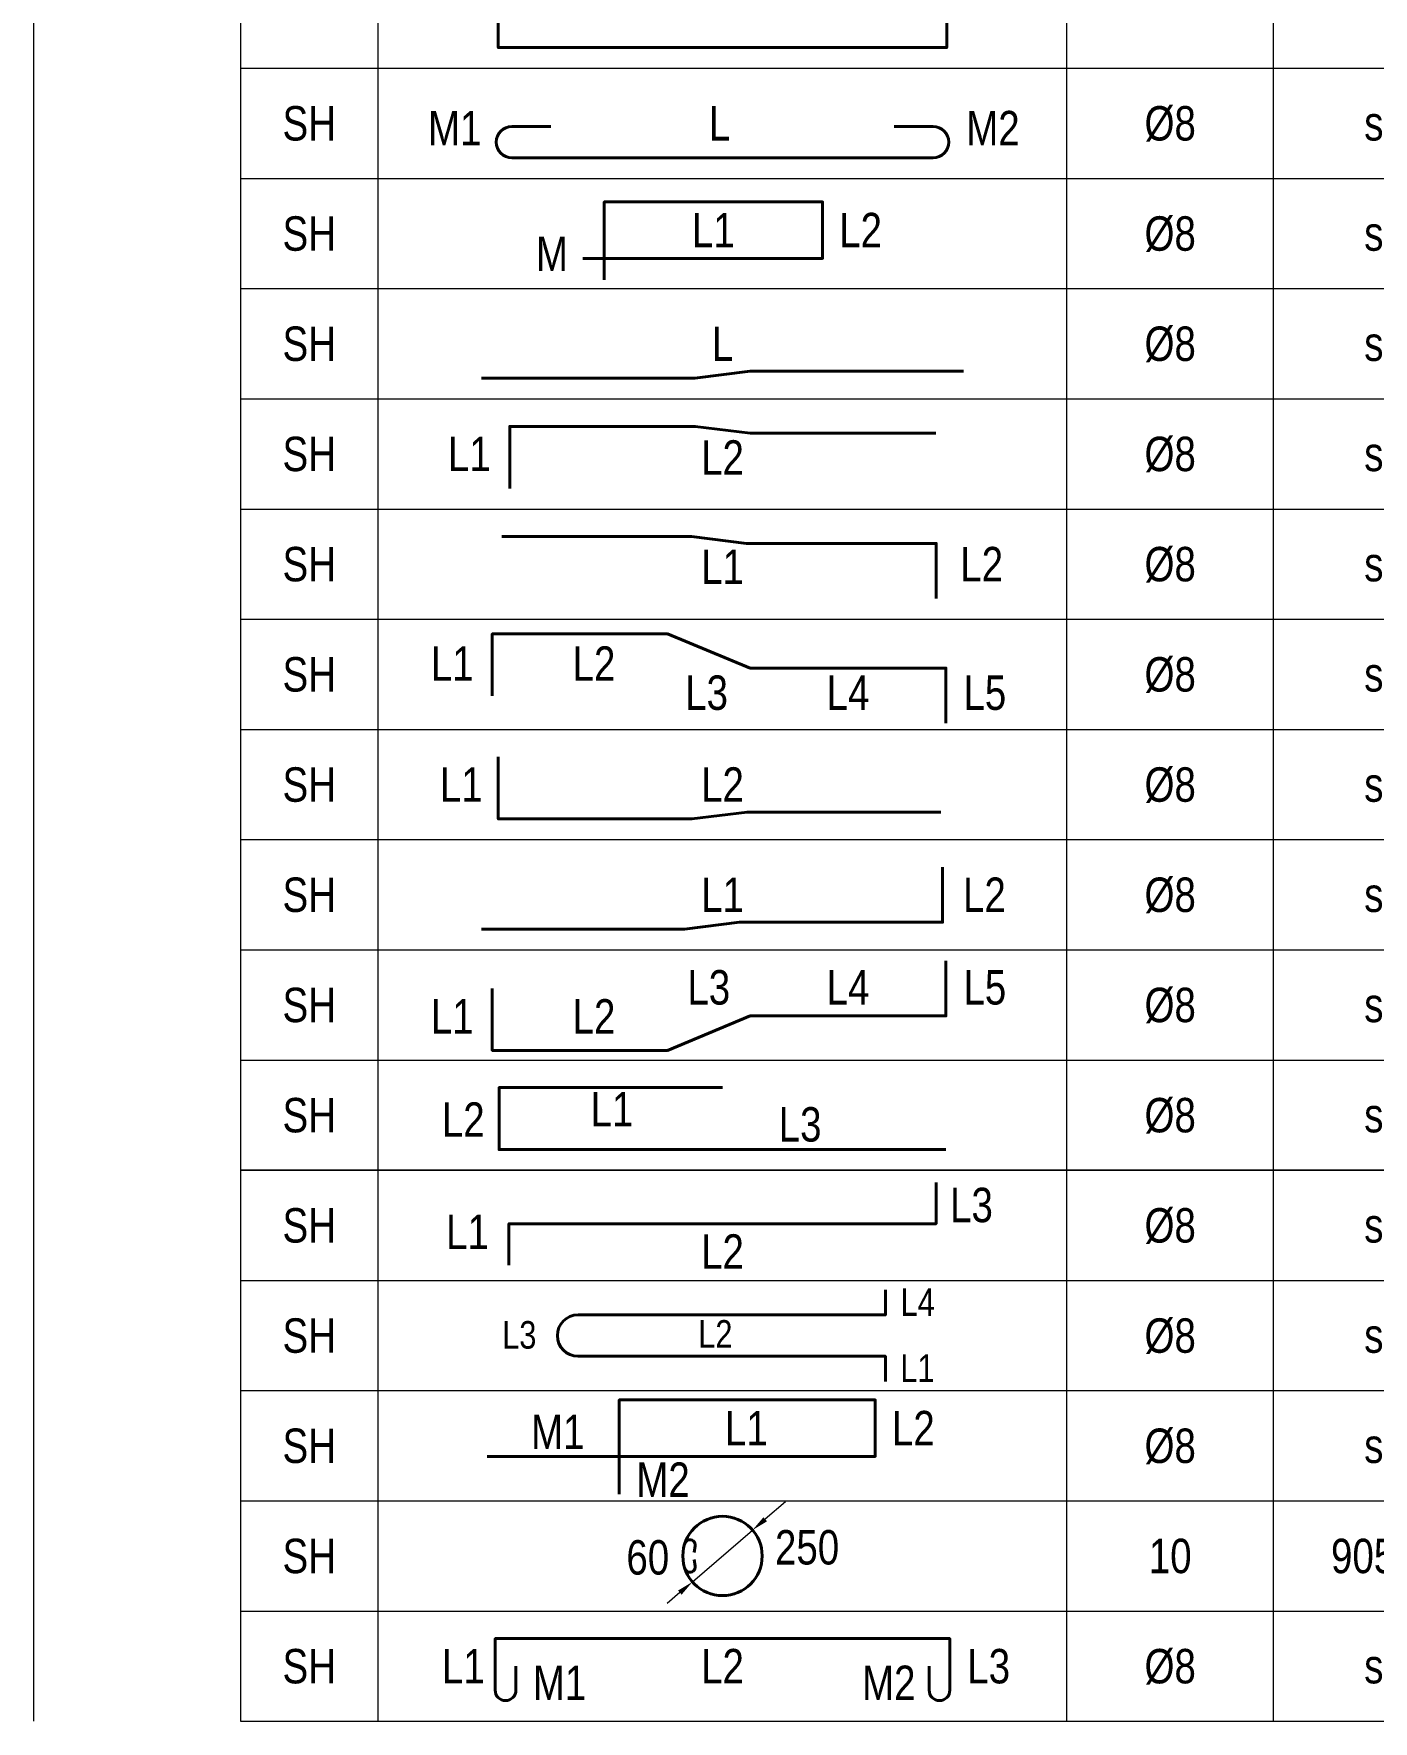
# Model space of a CAD drawing. Header units: millimetres. Extents: x -14778 to 41958, y -833 to 22884.
# Drawn here: x 19659.5 to 19756.7, y 5778.3 to 5900.8 of the extents above; entities that cross this region are included whole.
import ezdxf
from ezdxf.enums import TextEntityAlignment as Align

# ---------------------------------------------------------------- set-up
doc = ezdxf.new("R2010")
doc.units = ezdxf.units.MM
for name, color, linetype, lineweight in [('DCE_BaoBeTong', 4, 'Continuous', 20), ('Dce_text', 7, 'Continuous', 13), ('DCE_ThepChu', 1, 'Continuous', 40)]:
    doc.layers.add(name, color=color, linetype=linetype, lineweight=lineweight)
doc.styles.add('Dce_Text', font='arial.ttf', dxfattribs={"width": 0.85})

# ---------------------------------------------------------------- blocks, each defined once
blk = doc.blocks.new('TK3R1')
at = {"layer": 'DCE_BaoBeTong'}
for p, q in [((0, -8), (0, 0)), ((25, -8), (25, 0)), ((75, -8), (75, 0)), ((90, -8), (90, 0))]:
    blk.add_line(p, q, dxfattribs=at)
for points in [[(15, -8), (25, -8), (75, -8), (90, -8), (122.5, -8), (135, -8), (147.5, -8), (167.5, -8), (192.5, -8), (192.5, 0)], [(15, 0), (15, -8)]]:
    blk.add_lwpolyline(points, dxfattribs=at)
at = {"layer": 'DCE_ThepChu'}
blk.add_lwpolyline([(33.99, -2), (47.75, -2), (51.75, -2.5), (65.52, -2.5), (65.52, -6.5)], dxfattribs=at)
at = {"layer": 'Dce_text', "color": 2, "style": 'Dce_Text', "width": 0.8, "flags": 4}
for tag, p in [('SH', (20, -4)), ('L1', (49.8, -4)), ('DK', (82.5, -4)), ('sumL', (100, -4)), ('SKC', (116.25, -4)), ('SL', (128.75, -4))]:
    blk.add_attdef(tag, text='', height=2.5, dxfattribs=at).set_placement(p, align=Align.MIDDLE_CENTER)
blk.add_attdef('L2', text='', height=2.5, dxfattribs=at).set_placement((67.26, -4), align=Align.MIDDLE_LEFT)
at = {"layer": 'Dce_text', "color": 2, "style": 'Dce_Text', "width": 0.8}
blk.add_attdef('TSL', text='', height=2.5, dxfattribs=at).set_placement((141.25, -4), align=Align.MIDDLE_CENTER)
at = {"layer": 'Dce_text', "color": 2, "style": 'Dce_Text', "width": 0.8, "flags": 4}
for tag, p in [('Lall', (162.5, -4)), ('KL', (185.5, -4))]:
    blk.add_attdef(tag, text='', height=2.5, dxfattribs=at).set_placement(p, align=Align.MIDDLE_RIGHT)
blk = doc.blocks.new('TK5R1')
at = {"layer": 'DCE_BaoBeTong'}
for p, q in [((0, -8), (0, 0)), ((25, -8), (25, 0)), ((75, -8), (75, 0)), ((90, -8), (90, 0))]:
    blk.add_line(p, q, dxfattribs=at)
for points in [[(15, -8), (25, -8), (75, -8), (90, -8), (122.5, -8), (135, -8), (147.5, -8), (167.5, -8), (192.5, -8), (192.5, 0)], [(15, 0), (15, -8)]]:
    blk.add_lwpolyline(points, dxfattribs=at)
at = {"layer": 'DCE_ThepChu'}
blk.add_lwpolyline([(33.72, -2), (33.72, -6.5), (47.78, -6.5), (51.78, -6), (65.84, -6)], dxfattribs=at)
at = {"layer": 'Dce_text', "color": 2, "style": 'Dce_Text', "width": 0.8, "flags": 4}
for tag, p in [('SH', (20, -4)), ('L2', (50, -4)), ('DK', (82.5, -4)), ('sumL', (100, -4)), ('SKC', (116.25, -4)), ('SL', (128.75, -4))]:
    blk.add_attdef(tag, text='', height=2.5, dxfattribs=at).set_placement(p, align=Align.MIDDLE_CENTER)
for tag, p in [('L1', (32.59, -4)), ('Lall', (162.5, -4)), ('KL', (185.5, -4))]:
    blk.add_attdef(tag, text='', height=2.5, dxfattribs=at).set_placement(p, align=Align.MIDDLE_RIGHT)
at = {"layer": 'Dce_text', "color": 2, "style": 'Dce_Text', "width": 0.8}
blk.add_attdef('TSL', text='', height=2.5, dxfattribs=at).set_placement((141.25, -4), align=Align.MIDDLE_CENTER)
blk = doc.blocks.new('TK6R1')
at = {"layer": 'DCE_BaoBeTong'}
for p, q in [((0, -8), (0, 0)), ((25, -8), (25, 0)), ((75, -8), (75, 0)), ((90, -8), (90, 0))]:
    blk.add_line(p, q, dxfattribs=at)
for points in [[(15, -8), (25, -8), (75, -8), (90, -8), (122.5, -8), (135, -8), (147.5, -8), (167.5, -8), (192.5, -8), (192.5, 0)], [(15, 0), (15, -8)]]:
    blk.add_lwpolyline(points, dxfattribs=at)
at = {"layer": 'DCE_ThepChu'}
blk.add_lwpolyline([(32.5, -6.5), (47.24, -6.5), (51.24, -6), (65.98, -6), (65.98, -2)], dxfattribs=at)
at = {"layer": 'Dce_text', "color": 2, "style": 'Dce_Text', "width": 0.8, "flags": 4}
for tag, p in [('SH', (20, -4)), ('L1', (50, -4)), ('DK', (82.5, -4)), ('sumL', (100, -4)), ('SKC', (116.25, -4)), ('SL', (128.75, -4))]:
    blk.add_attdef(tag, text='', height=2.5, dxfattribs=at).set_placement(p, align=Align.MIDDLE_CENTER)
blk.add_attdef('L2', text='', height=2.5, dxfattribs=at).set_placement((67.46, -4), align=Align.MIDDLE_LEFT)
at = {"layer": 'Dce_text', "color": 2, "style": 'Dce_Text', "width": 0.8}
blk.add_attdef('TSL', text='', height=2.5, dxfattribs=at).set_placement((141.25, -4), align=Align.MIDDLE_CENTER)
at = {"layer": 'Dce_text', "color": 2, "style": 'Dce_Text', "width": 0.8, "flags": 4}
for tag, p in [('Lall', (162.5, -4)), ('KL', (185.5, -4))]:
    blk.add_attdef(tag, text='', height=2.5, dxfattribs=at).set_placement(p, align=Align.MIDDLE_RIGHT)
blk = doc.blocks.new('TK2R1')
at = {"layer": 'DCE_BaoBeTong'}
for p, q in [((0, -8), (0, 0)), ((25, -8), (25, 0)), ((75, -8), (75, 0)), ((90, -8), (90, 0))]:
    blk.add_line(p, q, dxfattribs=at)
for points in [[(15, -8), (25, -8), (75, -8), (90, -8), (122.5, -8), (135, -8), (147.5, -8), (167.5, -8), (192.5, -8), (192.5, 0)], [(15, 0), (15, -8)]]:
    blk.add_lwpolyline(points, dxfattribs=at)
at = {"layer": 'DCE_ThepChu'}
blk.add_lwpolyline([(34.55, -6.5), (34.55, -2), (48.02, -2), (52.02, -2.5), (65.49, -2.5)], dxfattribs=at)
at = {"layer": 'Dce_text', "color": 2, "style": 'Dce_Text', "width": 0.8, "flags": 4}
for tag, p in [('SH', (20, -4)), ('L2', (50, -4.26)), ('DK', (82.5, -4)), ('sumL', (100, -4)), ('SKC', (116.25, -4)), ('SL', (128.75, -4))]:
    blk.add_attdef(tag, text='', height=2.5, dxfattribs=at).set_placement(p, align=Align.MIDDLE_CENTER)
for tag, p in [('L1', (33.18, -4)), ('Lall', (162.5, -4)), ('KL', (185.5, -4))]:
    blk.add_attdef(tag, text='', height=2.5, dxfattribs=at).set_placement(p, align=Align.MIDDLE_RIGHT)
at = {"layer": 'Dce_text', "color": 2, "style": 'Dce_Text', "width": 0.8}
blk.add_attdef('TSL', text='', height=2.5, dxfattribs=at).set_placement((141.25, -4), align=Align.MIDDLE_CENTER)
blk = doc.blocks.new('TK1R1')
at = {"layer": 'DCE_BaoBeTong'}
for p, q in [((0, -8), (0, 0)), ((25, -8), (25, 0)), ((75, -8), (75, 0)), ((90, -8), (90, 0))]:
    blk.add_line(p, q, dxfattribs=at)
for points in [[(15, -8), (25, -8), (75, -8), (90, -8), (122.5, -8), (135, -8), (147.5, -8), (167.5, -8), (192.5, -8), (192.5, 0)], [(15, 0), (15, -8)]]:
    blk.add_lwpolyline(points, dxfattribs=at)
at = {"layer": 'DCE_ThepChu'}
blk.add_lwpolyline([(32.5, -6.5), (48, -6.5), (52, -6), (67.5, -6)], dxfattribs=at)
at = {"layer": 'Dce_text', "color": 2, "style": 'Dce_Text', "width": 0.8, "flags": 4}
for tag, p in [('SH', (20, -4)), ('L', (50, -4)), ('DK', (82.5, -4)), ('sumL', (100, -4)), ('SKC', (116.25, -4)), ('SL', (128.75, -4))]:
    blk.add_attdef(tag, text='', height=2.5, dxfattribs=at).set_placement(p, align=Align.MIDDLE_CENTER)
at = {"layer": 'Dce_text', "color": 2, "style": 'Dce_Text', "width": 0.8}
blk.add_attdef('TSL', text='', height=2.5, dxfattribs=at).set_placement((141.25, -4), align=Align.MIDDLE_CENTER)
at = {"layer": 'Dce_text', "color": 2, "style": 'Dce_Text', "width": 0.8, "flags": 4}
for tag, p in [('Lall', (162.5, -4)), ('KL', (185.5, -4))]:
    blk.add_attdef(tag, text='', height=2.5, dxfattribs=at).set_placement(p, align=Align.MIDDLE_RIGHT)
blk = doc.blocks.new('TK7')
at = {"layer": 'DCE_BaoBeTong'}
for p, q in [((0, -8), (0, 0)), ((25, -8), (25, 0)), ((75, -8), (75, 0)), ((90, -8), (90, 0))]:
    blk.add_line(p, q, dxfattribs=at)
for points in [[(15, -8), (25, -8), (75, -8), (90, -8), (122.5, -8), (135, -8), (147.5, -8), (167.5, -8), (192.5, -8), (192.5, 0)], [(15, 0), (15, -8)]]:
    blk.add_lwpolyline(points, dxfattribs=at)
at = {"layer": 'DCE_ThepChu'}
blk.add_lwpolyline([(33.72, -2), (33.72, -6.5), (66.28, -6.5), (66.28, -2)], dxfattribs=at)
at = {"layer": 'Dce_text', "color": 2, "style": 'Dce_Text', "width": 0.8, "flags": 4}
for tag, p in [('SH', (20, -4)), ('L2', (50, -4)), ('DK', (82.5, -4)), ('sumL', (100, -4)), ('SKC', (116.25, -4)), ('SL', (128.75, -4))]:
    blk.add_attdef(tag, text='', height=2.5, dxfattribs=at).set_placement(p, align=Align.MIDDLE_CENTER)
for tag, p in [('L1', (32.68, -4)), ('Lall', (162.5, -4)), ('KL', (185.5, -4))]:
    blk.add_attdef(tag, text='', height=2.5, dxfattribs=at).set_placement(p, align=Align.MIDDLE_RIGHT)
blk.add_attdef('L3', text='', height=2.5, dxfattribs=at).set_placement((67.53, -4), align=Align.MIDDLE_LEFT)
at = {"layer": 'Dce_text', "color": 2, "style": 'Dce_Text', "width": 0.8}
blk.add_attdef('TSL', text='', height=2.5, dxfattribs=at).set_placement((141.25, -4), align=Align.MIDDLE_CENTER)
blk = doc.blocks.new('TK8')
at = {"layer": 'DCE_BaoBeTong'}
for p, q in [((0, -8), (0, 0)), ((25, -8), (25, 0)), ((75, -8), (75, 0)), ((90, -8), (90, 0))]:
    blk.add_line(p, q, dxfattribs=at)
for points in [[(15, -8), (25, -8), (75, -8), (90, -8), (122.5, -8), (135, -8), (147.5, -8), (167.5, -8), (192.5, -8), (192.5, 0)], [(15, 0), (15, -8)]]:
    blk.add_lwpolyline(points, dxfattribs=at)
at = {"layer": 'DCE_ThepChu'}
blk.add_lwpolyline([(37.54, -4.23), (34.71, -4.23, 1), (34.71, -6.5), (65.29, -6.5, 1), (65.29, -4.23), (62.46, -4.23)], format="xyb", dxfattribs=at)
at = {"layer": 'Dce_text', "color": 2, "style": 'Dce_Text', "width": 0.8, "flags": 4}
for tag, p in [('SH', (20, -4)), ('L', (49.79, -4)), ('DK', (82.5, -4)), ('sumL', (100, -4)), ('SKC', (116.25, -4)), ('SL', (128.75, -4))]:
    blk.add_attdef(tag, text='', height=2.5, dxfattribs=at).set_placement(p, align=Align.MIDDLE_CENTER)
at = {"layer": 'Dce_text', "color": 2, "style": 'Dce_Text', "width": 0.8}
blk.add_attdef('M1', text='', height=2.5, dxfattribs=at).set_placement((32.5, -4.36), align=Align.MIDDLE_RIGHT)
blk.add_attdef('M2', text='', height=2.5, dxfattribs=at).set_placement((67.69, -4.36), align=Align.MIDDLE_LEFT)
blk.add_attdef('TSL', text='', height=2.5, dxfattribs=at).set_placement((141.25, -4), align=Align.MIDDLE_CENTER)
at = {"layer": 'Dce_text', "color": 2, "style": 'Dce_Text', "width": 0.8, "flags": 4}
for tag, p in [('Lall', (162.5, -4)), ('KL', (185.5, -4))]:
    blk.add_attdef(tag, text='', height=2.5, dxfattribs=at).set_placement(p, align=Align.MIDDLE_RIGHT)
blk = doc.blocks.new('TK9')
at = {"layer": 'DCE_BaoBeTong'}
for p, q in [((0, -8), (0, 0)), ((25, -8), (25, 0)), ((75, -8), (75, 0)), ((90, -8), (90, 0))]:
    blk.add_line(p, q, dxfattribs=at)
for points in [[(15, -8), (25, -8), (75, -8), (90, -8), (122.5, -8), (135, -8), (147.5, -8), (167.5, -8), (192.5, -8), (192.5, 0)], [(15, 0), (15, -8)]]:
    blk.add_lwpolyline(points, dxfattribs=at)
at = {"layer": 'DCE_ThepChu'}
blk.add_lwpolyline([(41.42, -7.37), (41.42, -1.7), (57.26, -1.7), (57.26, -5.81), (39.86, -5.81)], dxfattribs=at)
at = {"layer": 'Dce_text', "color": 2, "style": 'Dce_Text', "width": 0.8, "flags": 4}
for tag, p in [('SH', (20, -4)), ('DK', (82.5, -4)), ('sumL', (100, -4)), ('SKC', (116.25, -4)), ('SL', (128.75, -4))]:
    blk.add_attdef(tag, text='', height=2.5, dxfattribs=at).set_placement(p, align=Align.MIDDLE_CENTER)
at = {"layer": 'Dce_text', "color": 2, "style": 'Dce_Text', "width": 0.8}
for tag, p in [('L1', (49.34, -3.76)), ('TSL', (141.25, -4))]:
    blk.add_attdef(tag, text='', height=2.5, dxfattribs=at).set_placement(p, align=Align.MIDDLE_CENTER)
blk.add_attdef('L2', text='', height=2.5, dxfattribs=at).set_placement((58.47, -3.76), align=Align.MIDDLE_LEFT)
at = {"layer": 'Dce_text', "color": 2, "style": 'Dce_Text', "width": 0.8, "flags": 4}
for tag, p in [('Lall', (162.5, -4)), ('KL', (185.5, -4))]:
    blk.add_attdef(tag, text='', height=2.5, dxfattribs=at).set_placement(p, align=Align.MIDDLE_RIGHT)
at = {"layer": 'Dce_text', "color": 2, "style": 'Dce_Text', "width": 0.8}
blk.add_attdef('M', text='', height=2.5, dxfattribs=at).set_placement((38.78, -5.47), align=Align.MIDDLE_RIGHT)
blk = doc.blocks.new('TK4DV')
at = {"layer": 'DCE_BaoBeTong'}
for p, q in [((0, -8), (0, 0)), ((25, -8), (25, 0)), ((75, -8), (75, 0)), ((90, -8), (90, 0))]:
    blk.add_line(p, q, dxfattribs=at)
for points in [[(15, -8), (25, -8), (75, -8), (90, -8), (122.5, -8), (135, -8), (147.5, -8), (167.5, -8), (192.5, -8), (192.5, 0)], [(15, 0), (15, -8)]]:
    blk.add_lwpolyline(points, dxfattribs=at)
at = {"layer": 'DCE_ThepChu'}
blk.add_lwpolyline([(66.22, -6.5), (33.78, -6.5), (33.78, -2), (50, -2)], dxfattribs=at)
at = {"layer": 'Dce_text', "color": 2, "style": 'Dce_Text', "width": 0.8, "flags": 4}
for tag, p in [('L1', (43.53, -3.57)), ('SH', (20, -4)), ('L2', (31.18, -4.32)), ('L3', (54.08, -4.67)), ('DK', (82.5, -4)), ('sumL', (100, -4)), ('SKC', (116.25, -4)), ('SL', (128.75, -4))]:
    blk.add_attdef(tag, text='', height=2.5, dxfattribs=at).set_placement(p, align=Align.MIDDLE_CENTER)
at = {"layer": 'Dce_text', "color": 2, "style": 'Dce_Text', "width": 0.8}
blk.add_attdef('TSL', text='', height=2.5, dxfattribs=at).set_placement((141.25, -4), align=Align.MIDDLE_CENTER)
at = {"layer": 'Dce_text', "color": 2, "style": 'Dce_Text', "width": 0.8, "flags": 4}
for tag, p in [('Lall', (162.5, -4)), ('KL', (185.5, -4))]:
    blk.add_attdef(tag, text='', height=2.5, dxfattribs=at).set_placement(p, align=Align.MIDDLE_RIGHT)
blk = doc.blocks.new('TK17')
at = {"layer": 'DCE_BaoBeTong'}
for p, q in [((0, -8), (0, 0)), ((25, -8), (25, 0)), ((75, -8), (75, 0)), ((90, -8), (90, 0))]:
    blk.add_line(p, q, dxfattribs=at)
blk.add_lwpolyline([(15, -8), (25, -8), (75, -8), (90, -8), (122.5, -8), (135, -8), (147.5, -8), (167.5, -8), (192.5, -8), (192.5, 0), (167.5, 0), (147.5, 0), (135, 0), (122.5, 0), (90, 0), (75, 0), (25, 0), (15, 0), (15, -8)], dxfattribs=at)
at = {"layer": 'DCE_ThepChu'}
blk.add_lwpolyline([(65.5, -0.88), (65.5, -3.88), (34.5, -3.88), (34.5, -6.88)], dxfattribs=at)
at = {"layer": 'Dce_text', "color": 2, "style": 'Dce_Text', "width": 0.8}
blk.add_attdef('L3', text='', height=2.5, dxfattribs=at).set_placement((66.52, -2.52), align=Align.MIDDLE_LEFT)
at = {"layer": 'Dce_text', "color": 2, "style": 'Dce_Text', "width": 0.8, "flags": 4}
for tag, p in [('SH', (20, -4)), ('DK', (82.5, -4)), ('sumL', (100, -4)), ('SKC', (116.25, -4)), ('SL', (128.75, -4))]:
    blk.add_attdef(tag, text='', height=2.5, dxfattribs=at).set_placement(p, align=Align.MIDDLE_CENTER)
at = {"layer": 'Dce_text', "color": 2, "style": 'Dce_Text', "width": 0.8}
blk.add_attdef('L1', text='', height=2.5, dxfattribs=at).set_placement((33.04, -4.48), align=Align.MIDDLE_RIGHT)
for tag, p in [('TSL', (141.25, -4)), ('L2', (50, -5.9))]:
    blk.add_attdef(tag, text='', height=2.5, dxfattribs=at).set_placement(p, align=Align.MIDDLE_CENTER)
at = {"layer": 'Dce_text', "color": 2, "style": 'Dce_Text', "width": 0.8, "flags": 4}
for tag, p in [('Lall', (162.5, -4)), ('KL', (185.5, -4))]:
    blk.add_attdef(tag, text='', height=2.5, dxfattribs=at).set_placement(p, align=Align.MIDDLE_RIGHT)
blk = doc.blocks.new('TK21')
at = {"layer": 'DCE_BaoBeTong'}
for p, q in [((0, -8), (0, 0)), ((25, -8), (25, 0)), ((75, -8), (75, 0)), ((90, -8), (90, 0))]:
    blk.add_line(p, q, dxfattribs=at)
for points in [[(15, -8), (25, -8), (75, -8), (90, -8), (122.5, -8), (135, -8), (147.5, -8), (167.5, -8), (192.5, -8), (192.5, 0)], [(15, 0), (15, -8)]]:
    blk.add_lwpolyline(points, dxfattribs=at)
at = {"layer": 'DCE_ThepChu'}
blk.add_lwpolyline([(61.83, -0.67), (61.83, -2.5), (39.51, -2.5, 1), (39.51, -5.5), (61.83, -5.5), (61.83, -7.33)], format="xyb", dxfattribs=at)
at = {"layer": 'Dce_text', "color": 2, "style": 'Dce_Text', "width": 0.8}
for tag, p in [('L4', (62.93, -1.57)), ('L1', (62.91, -6.37))]:
    blk.add_attdef(tag, text='', height=2, dxfattribs=at).set_placement(p, align=Align.MIDDLE_LEFT)
at = {"layer": 'Dce_text', "color": 2, "style": 'Dce_Text', "width": 0.8, "flags": 4}
for tag, p in [('SH', (20, -4)), ('DK', (82.5, -4)), ('sumL', (100, -4)), ('SKC', (116.25, -4)), ('SL', (128.75, -4))]:
    blk.add_attdef(tag, text='', height=2.5, dxfattribs=at).set_placement(p, align=Align.MIDDLE_CENTER)
at = {"layer": 'Dce_text', "color": 2, "style": 'Dce_Text', "width": 0.8}
blk.add_attdef('L3', text='', height=2, dxfattribs=at).set_placement((36.49, -3.96), align=Align.MIDDLE_RIGHT)
for tag, height, p in [('L2', 2, (49.48, -3.88)), ('TSL', 2.5, (141.25, -4))]:
    blk.add_attdef(tag, text='', height=height, dxfattribs=at).set_placement(p, align=Align.MIDDLE_CENTER)
at = {"layer": 'Dce_text', "color": 2, "style": 'Dce_Text', "width": 0.8, "flags": 4}
for tag, p in [('Lall', (162.5, -4)), ('KL', (185.5, -4))]:
    blk.add_attdef(tag, text='', height=2.5, dxfattribs=at).set_placement(p, align=Align.MIDDLE_RIGHT)
blk = doc.blocks.new('TK24')
at = {"layer": 'DCE_BaoBeTong'}
for p, q in [((0, -8), (0, 0)), ((25, -8), (25, 0)), ((75, -8), (75, 0)), ((90, -8), (90, 0))]:
    blk.add_line(p, q, dxfattribs=at)
for points in [[(15, -8), (25, -8), (75, -8), (90, -8), (122.5, -8), (135, -8), (147.5, -8), (167.5, -8), (192.5, -8), (192.5, 0)], [(15, 0), (15, -8)]]:
    blk.add_lwpolyline(points, dxfattribs=at)
at = {"layer": 'DCE_ThepChu'}
blk.add_lwpolyline([(42.5, -7.51), (42.5, -0.67), (61.09, -0.67), (61.09, -4.77), (32.92, -4.77)], dxfattribs=at)
at = {"layer": 'Dce_text', "color": 2, "style": 'Dce_Text', "width": 0.8}
blk.add_attdef('M1', text='', height=2.5, dxfattribs=at).set_placement((39.98, -2.99), align=Align.MIDDLE_RIGHT)
for tag, p in [('L1', (51.73, -2.72)), ('TSL', (141.25, -4))]:
    blk.add_attdef(tag, text='', height=2.5, dxfattribs=at).set_placement(p, align=Align.MIDDLE_CENTER)
for tag, p in [('L2', (62.3, -2.72)), ('M2', (43.74, -6.46))]:
    blk.add_attdef(tag, text='', height=2.5, dxfattribs=at).set_placement(p, align=Align.MIDDLE_LEFT)
at = {"layer": 'Dce_text', "color": 2, "style": 'Dce_Text', "width": 0.8, "flags": 4}
for tag, p in [('SH', (20, -4)), ('DK', (82.5, -4)), ('sumL', (100, -4)), ('SKC', (116.25, -4)), ('SL', (128.75, -4))]:
    blk.add_attdef(tag, text='', height=2.5, dxfattribs=at).set_placement(p, align=Align.MIDDLE_CENTER)
for tag, p in [('Lall', (162.5, -4)), ('KL', (185.5, -4))]:
    blk.add_attdef(tag, text='', height=2.5, dxfattribs=at).set_placement(p, align=Align.MIDDLE_RIGHT)
blk = doc.blocks.new('TK23')
at = {"layer": 'DCE_BaoBeTong'}
for p, q in [((0, -8), (0, 0)), ((25, -8), (25, 0)), ((75, -8), (75, 0)), ((90, -8), (90, 0))]:
    blk.add_line(p, q, dxfattribs=at)
for points in [[(15, -8), (25, -8), (75, -8), (90, -8), (122.5, -8), (135, -8), (147.5, -8), (167.5, -8), (192.5, -8), (192.5, 0)], [(15, 0), (15, -8)]]:
    blk.add_lwpolyline(points, dxfattribs=at)
at = {"layer": 'Dce_text', "color": 2}
for p, q in [((54.58, -0.07), (53.1, -1.34)), ((47.82, -5.88), (52.18, -2.12)), ((46.9, -6.66), (45.99, -7.44))]:
    blk.add_line(p, q, dxfattribs=at)
for points in [[(52.97, -1.19), (53.23, -1.49), (52.18, -2.12)], [(46.77, -6.51), (47.03, -6.81), (47.82, -5.88)]]:
    blk.add_solid(points, dxfattribs=at)
at = {"layer": 'DCE_ThepChu'}
for points in [[(47.95, -3.74), (48.02, -3.26, 1), (47.25, -3.15)], [(47.25, -4.85, 1), (48.02, -4.74), (47.95, -4.26)]]:
    blk.add_lwpolyline(points, format="xyb", dxfattribs=at)
blk.add_circle((50, -4), 2.88, dxfattribs=at)
at = {"layer": 'Dce_text', "color": 2, "style": 'Dce_Text', "width": 0.8, "flags": 4}
blk.add_attdef('D', text='', height=2.5, dxfattribs=at).set_placement((53.8, -3.37), align=Align.MIDDLE_LEFT)
for tag, p in [('SH', (20, -4)), ('DK', (82.5, -4)), ('sumL', (100, -4)), ('SKC', (116.25, -4)), ('SL', (128.75, -4))]:
    blk.add_attdef(tag, text='', height=2.5, dxfattribs=at).set_placement(p, align=Align.MIDDLE_CENTER)
for tag, p in [('M', (46.13, -4.1)), ('Lall', (162.5, -4)), ('KL', (185.5, -4))]:
    blk.add_attdef(tag, text='', height=2.5, dxfattribs=at).set_placement(p, align=Align.MIDDLE_RIGHT)
at = {"layer": 'Dce_text', "color": 2, "style": 'Dce_Text', "width": 0.8}
blk.add_attdef('TSL', text='', height=2.5, dxfattribs=at).set_placement((141.25, -4), align=Align.MIDDLE_CENTER)
blk = doc.blocks.new('TK36')
at = {"layer": 'DCE_BaoBeTong'}
for p, q in [((0, -8), (0, 0)), ((25, -8), (25, 0)), ((75, -8), (75, 0)), ((90, -8), (90, 0))]:
    blk.add_line(p, q, dxfattribs=at)
for points in [[(15, -8), (25, -8), (75, -8), (90, -8), (122.5, -8), (135, -8), (147.5, -8), (167.5, -8), (192.5, -8), (192.5, 0)], [(15, 0), (15, -8)]]:
    blk.add_lwpolyline(points, dxfattribs=at)
at = {"layer": 'DCE_ThepChu'}
blk.add_lwpolyline([(35, -4), (35, -5.75, -0.414214), (34.25, -6.5), (34.25, -6.5, -0.414214), (33.5, -5.75), (33.5, -2), (66.5, -2), (66.5, -5.75, -0.414214), (65.75, -6.5), (65.75, -6.5, -0.414214), (65, -5.75), (65, -4)], format="xyb", dxfattribs=at)
at = {"layer": 'Dce_text', "color": 2, "style": 'Dce_Text', "width": 0.8, "flags": 4}
for tag, p in [('SH', (20, -4)), ('L2', (50, -4)), ('DK', (82.5, -4)), ('sumL', (100, -4)), ('SKC', (116.25, -4)), ('SL', (128.75, -4))]:
    blk.add_attdef(tag, text='', height=2.5, dxfattribs=at).set_placement(p, align=Align.MIDDLE_CENTER)
for tag, p in [('L1', (32.74, -4)), ('Lall', (162.5, -4)), ('KL', (185.5, -4)), ('M2', (64, -5.22))]:
    blk.add_attdef(tag, text='', height=2.5, dxfattribs=at).set_placement(p, align=Align.MIDDLE_RIGHT)
for tag, p in [('L3', (67.77, -4)), ('M1', (36.23, -5.22))]:
    blk.add_attdef(tag, text='', height=2.5, dxfattribs=at).set_placement(p, align=Align.MIDDLE_LEFT)
at = {"layer": 'Dce_text', "color": 2, "style": 'Dce_Text', "width": 0.8}
blk.add_attdef('TSL', text='', height=2.5, dxfattribs=at).set_placement((141.25, -4), align=Align.MIDDLE_CENTER)
blk = doc.blocks.new('TK4R1')
at = {"layer": 'DCE_BaoBeTong'}
for p, q in [((0, -8), (0, 0)), ((25, -8), (25, 0)), ((75, -8), (75, 0)), ((90, -8), (90, 0))]:
    blk.add_line(p, q, dxfattribs=at)
for points in [[(15, -8), (25, -8), (75, -8), (90, -8), (122.5, -8), (135, -8), (147.5, -8), (167.5, -8), (192.5, -8), (192.5, 0)], [(15, 0), (15, -8)]]:
    blk.add_lwpolyline(points, dxfattribs=at)
at = {"layer": 'DCE_ThepChu'}
blk.add_lwpolyline([(33.28, -5.56), (33.28, -1.06), (46, -1.06), (52, -3.55), (66.22, -3.55), (66.22, -7.55)], dxfattribs=at)
at = {"layer": 'Dce_text', "color": 2, "style": 'Dce_Text', "width": 0.8, "flags": 4}
for tag, p in [('L1', (31.93, -3.23)), ('Lall', (162.5, -4)), ('KL', (185.5, -4))]:
    blk.add_attdef(tag, text='', height=2.5, dxfattribs=at).set_placement(p, align=Align.MIDDLE_RIGHT)
for tag, p in [('L2', (40.67, -3.23)), ('SH', (20, -4)), ('DK', (82.5, -4)), ('sumL', (100, -4)), ('SKC', (116.25, -4)), ('SL', (128.75, -4))]:
    blk.add_attdef(tag, text='', height=2.5, dxfattribs=at).set_placement(p, align=Align.MIDDLE_CENTER)
at = {"layer": 'Dce_text', "color": 2, "style": 'Dce_Text', "width": 0.8}
for tag, p in [('TSL', (141.25, -4)), ('L4', (59.11, -5.33))]:
    blk.add_attdef(tag, text='', height=2.5, dxfattribs=at).set_placement(p, align=Align.MIDDLE_CENTER)
at = {"layer": 'Dce_text', "color": 2, "style": 'Dce_Text', "width": 0.8, "flags": 4}
blk.add_attdef('L3', text='', height=2.5, dxfattribs=at).set_placement((47.29, -5.33), align=Align.MIDDLE_LEFT)
at = {"layer": 'Dce_text', "color": 2, "style": 'Dce_Text', "width": 0.8}
blk.add_attdef('L5', text='', height=2.5, dxfattribs=at).set_placement((67.48, -5.33), align=Align.MIDDLE_LEFT)
blk = doc.blocks.new('TK7R1')
at = {"layer": 'DCE_BaoBeTong'}
for p, q in [((0, -8), (0, 0)), ((25, -8), (25, 0)), ((75, -8), (75, 0)), ((90, -8), (90, 0))]:
    blk.add_line(p, q, dxfattribs=at)
for points in [[(15, -8), (25, -8), (75, -8), (90, -8), (122.5, -8), (135, -8), (147.5, -8), (167.5, -8), (192.5, -8), (192.5, 0)], [(15, 0), (15, -8)]]:
    blk.add_lwpolyline(points, dxfattribs=at)
at = {"layer": 'DCE_ThepChu'}
blk.add_lwpolyline([(33.28, -2.8), (33.28, -7.3), (46, -7.3), (52, -4.8), (66.22, -4.8), (66.22, -0.8)], dxfattribs=at)
at = {"layer": 'Dce_text', "color": 2, "style": 'Dce_Text', "width": 0.8, "flags": 4}
blk.add_attdef('L3', text='', height=2.5, dxfattribs=at).set_placement((47.45, -2.72), align=Align.MIDDLE_LEFT)
at = {"layer": 'Dce_text', "color": 2, "style": 'Dce_Text', "width": 0.8}
for tag, p in [('L4', (59.11, -2.72)), ('TSL', (141.25, -4))]:
    blk.add_attdef(tag, text='', height=2.5, dxfattribs=at).set_placement(p, align=Align.MIDDLE_CENTER)
blk.add_attdef('L5', text='', height=2.5, dxfattribs=at).set_placement((67.48, -2.72), align=Align.MIDDLE_LEFT)
at = {"layer": 'Dce_text', "color": 2, "style": 'Dce_Text', "width": 0.8, "flags": 4}
for tag, p in [('SH', (20, -4)), ('L2', (40.67, -4.84)), ('DK', (82.5, -4)), ('sumL', (100, -4)), ('SKC', (116.25, -4)), ('SL', (128.75, -4))]:
    blk.add_attdef(tag, text='', height=2.5, dxfattribs=at).set_placement(p, align=Align.MIDDLE_CENTER)
for tag, p in [('L1', (31.93, -4.84)), ('Lall', (162.5, -4)), ('KL', (185.5, -4))]:
    blk.add_attdef(tag, text='', height=2.5, dxfattribs=at).set_placement(p, align=Align.MIDDLE_RIGHT)
blk = doc.blocks.new('Block_ALL')
blk.add_blockref('TK7', (19659.47, 5906.29))
ref = blk.add_blockref('TK8', (19659.47, 5898.29))
ref.add_attrib('M2', 'M2', dxfattribs={"layer": 'Dce_text', "color": 2, "height": 2.5, "style": 'Dce_Text', "width": 0.8}).set_placement((19727.16, 5893.94), align=Align.MIDDLE_LEFT)
ref.add_attrib('M1', 'M1', dxfattribs={"layer": 'Dce_text', "color": 2, "height": 2.5, "style": 'Dce_Text', "width": 0.8}).set_placement((19691.97, 5893.94), align=Align.MIDDLE_RIGHT)
ref.add_attrib('sumL', 'sumL', dxfattribs={"layer": 'Dce_text', "color": 2, "height": 2.5, "style": 'Dce_Text', "width": 0.8}).set_placement((19759.47, 5894.29), align=Align.MIDDLE_CENTER)
ref.add_attrib('DK', 'Ø8', dxfattribs={"layer": 'Dce_text', "color": 2, "height": 2.5, "style": 'Dce_Text', "width": 0.8}).set_placement((19741.97, 5894.29), align=Align.MIDDLE_CENTER)
ref.add_attrib('L', 'L', dxfattribs={"layer": 'Dce_text', "color": 2, "height": 2.5, "style": 'Dce_Text', "width": 0.8}).set_placement((19709.26, 5894.29), align=Align.MIDDLE_CENTER)
ref.add_attrib('SH', 'SH', dxfattribs={"layer": 'Dce_text', "color": 2, "height": 2.5, "style": 'Dce_Text', "width": 0.8}).set_placement((19679.47, 5894.29), align=Align.MIDDLE_CENTER)
ref = blk.add_blockref('TK9', (19659.47, 5890.29))
ref.add_attrib('L2', 'L2', dxfattribs={"layer": 'Dce_text', "color": 2, "height": 2.5, "style": 'Dce_Text', "width": 0.8}).set_placement((19717.94, 5886.54), align=Align.MIDDLE_LEFT)
ref.add_attrib('L1', 'L1', dxfattribs={"layer": 'Dce_text', "color": 2, "height": 2.5, "style": 'Dce_Text', "width": 0.8}).set_placement((19708.81, 5886.54), align=Align.MIDDLE_CENTER)
ref.add_attrib('M', 'M', dxfattribs={"layer": 'Dce_text', "color": 2, "height": 2.5, "style": 'Dce_Text', "width": 0.8}).set_placement((19698.25, 5884.82), align=Align.MIDDLE_RIGHT)
ref.add_attrib('SH', 'SH', dxfattribs={"layer": 'Dce_text', "color": 2, "height": 2.5, "style": 'Dce_Text', "width": 0.8}).set_placement((19679.47, 5886.29), align=Align.MIDDLE_CENTER)
ref.add_attrib('DK', 'Ø8', dxfattribs={"layer": 'Dce_text', "color": 2, "height": 2.5, "style": 'Dce_Text', "width": 0.8}).set_placement((19741.97, 5886.29), align=Align.MIDDLE_CENTER)
ref.add_attrib('sumL', 'sumL', dxfattribs={"layer": 'Dce_text', "color": 2, "height": 2.5, "style": 'Dce_Text', "width": 0.8}).set_placement((19759.47, 5886.29), align=Align.MIDDLE_CENTER)
ref = blk.add_blockref('TK1R1', (19659.47, 5882.29))
ref.add_attrib('sumL', 'sumL', dxfattribs={"layer": 'Dce_text', "color": 2, "height": 2.5, "style": 'Dce_Text', "width": 0.8}).set_placement((19759.47, 5878.29), align=Align.MIDDLE_CENTER)
ref.add_attrib('DK', 'Ø8', dxfattribs={"layer": 'Dce_text', "color": 2, "height": 2.5, "style": 'Dce_Text', "width": 0.8}).set_placement((19741.97, 5878.29), align=Align.MIDDLE_CENTER)
ref.add_attrib('L', 'L', dxfattribs={"layer": 'Dce_text', "color": 2, "height": 2.5, "style": 'Dce_Text', "width": 0.8}).set_placement((19709.47, 5878.29), align=Align.MIDDLE_CENTER)
ref.add_attrib('SH', 'SH', dxfattribs={"layer": 'Dce_text', "color": 2, "height": 2.5, "style": 'Dce_Text', "width": 0.8}).set_placement((19679.47, 5878.29), align=Align.MIDDLE_CENTER)
ref = blk.add_blockref('TK2R1', (19659.47, 5874.29))
ref.add_attrib('SH', 'SH', dxfattribs={"layer": 'Dce_text', "color": 2, "height": 2.5, "style": 'Dce_Text', "width": 0.8}).set_placement((19679.47, 5870.29), align=Align.MIDDLE_CENTER)
ref.add_attrib('L2', 'L2', dxfattribs={"layer": 'Dce_text', "color": 2, "height": 2.5, "style": 'Dce_Text', "width": 0.8}).set_placement((19709.47, 5870.03), align=Align.MIDDLE_CENTER)
ref.add_attrib('L1', 'L1', dxfattribs={"layer": 'Dce_text', "color": 2, "height": 2.5, "style": 'Dce_Text', "width": 0.8}).set_placement((19692.65, 5870.29), align=Align.MIDDLE_RIGHT)
ref.add_attrib('DK', 'Ø8', dxfattribs={"layer": 'Dce_text', "color": 2, "height": 2.5, "style": 'Dce_Text', "width": 0.8}).set_placement((19741.97, 5870.29), align=Align.MIDDLE_CENTER)
ref.add_attrib('sumL', 'sumL', dxfattribs={"layer": 'Dce_text', "color": 2, "height": 2.5, "style": 'Dce_Text', "width": 0.8}).set_placement((19759.47, 5870.29), align=Align.MIDDLE_CENTER)
ref = blk.add_blockref('TK3R1', (19659.47, 5866.29))
ref.add_attrib('SH', 'SH', dxfattribs={"layer": 'Dce_text', "color": 2, "height": 2.5, "style": 'Dce_Text', "width": 0.8}).set_placement((19679.47, 5862.29), align=Align.MIDDLE_CENTER)
ref.add_attrib('L1', 'L1', dxfattribs={"layer": 'Dce_text', "color": 2, "height": 2.5, "style": 'Dce_Text', "width": 0.8}).set_placement((19709.47, 5862.1), align=Align.MIDDLE_CENTER)
ref.add_attrib('L2', 'L2', dxfattribs={"layer": 'Dce_text', "color": 2, "height": 2.5, "style": 'Dce_Text', "width": 0.8}).set_placement((19726.73, 5862.29), align=Align.MIDDLE_LEFT)
ref.add_attrib('DK', 'Ø8', dxfattribs={"layer": 'Dce_text', "color": 2, "height": 2.5, "style": 'Dce_Text', "width": 0.8}).set_placement((19741.97, 5862.29), align=Align.MIDDLE_CENTER)
ref.add_attrib('sumL', 'sumL', dxfattribs={"layer": 'Dce_text', "color": 2, "height": 2.5, "style": 'Dce_Text', "width": 0.8}).set_placement((19759.47, 5862.29), align=Align.MIDDLE_CENTER)
ref = blk.add_blockref('TK4R1', (19659.47, 5858.29))
ref.add_attrib('SH', 'SH', dxfattribs={"layer": 'Dce_text', "color": 2, "height": 2.5, "style": 'Dce_Text', "width": 0.8}).set_placement((19679.47, 5854.29), align=Align.MIDDLE_CENTER)
ref.add_attrib('L2', 'L2', dxfattribs={"layer": 'Dce_text', "color": 2, "height": 2.5, "style": 'Dce_Text', "width": 0.8}).set_placement((19700.14, 5855.07), align=Align.MIDDLE_CENTER)
ref.add_attrib('L1', 'L1', dxfattribs={"layer": 'Dce_text', "color": 2, "height": 2.5, "style": 'Dce_Text', "width": 0.8}).set_placement((19691.4, 5855.07), align=Align.MIDDLE_RIGHT)
ref.add_attrib('L3', 'L3', dxfattribs={"layer": 'Dce_text', "color": 2, "height": 2.5, "style": 'Dce_Text', "width": 0.8}).set_placement((19706.76, 5852.96), align=Align.MIDDLE_LEFT)
ref.add_attrib('DK', 'Ø8', dxfattribs={"layer": 'Dce_text', "color": 2, "height": 2.5, "style": 'Dce_Text', "width": 0.8}).set_placement((19741.97, 5854.29), align=Align.MIDDLE_CENTER)
ref.add_attrib('sumL', 'sumL', dxfattribs={"layer": 'Dce_text', "color": 2, "height": 2.5, "style": 'Dce_Text', "width": 0.8}).set_placement((19759.47, 5854.29), align=Align.MIDDLE_CENTER)
ref.add_attrib('L4', 'L4', dxfattribs={"layer": 'Dce_text', "color": 2, "height": 2.5, "style": 'Dce_Text', "width": 0.8}).set_placement((19718.58, 5852.96), align=Align.MIDDLE_CENTER)
ref.add_attrib('L5', 'L5', dxfattribs={"layer": 'Dce_text', "color": 2, "height": 2.5, "style": 'Dce_Text', "width": 0.8}).set_placement((19726.96, 5852.96), align=Align.MIDDLE_LEFT)
ref = blk.add_blockref('TK5R1', (19659.47, 5850.29))
ref.add_attrib('SH', 'SH', dxfattribs={"layer": 'Dce_text', "color": 2, "height": 2.5, "style": 'Dce_Text', "width": 0.8}).set_placement((19679.47, 5846.29), align=Align.MIDDLE_CENTER)
ref.add_attrib('L2', 'L2', dxfattribs={"layer": 'Dce_text', "color": 2, "height": 2.5, "style": 'Dce_Text', "width": 0.8}).set_placement((19709.47, 5846.29), align=Align.MIDDLE_CENTER)
ref.add_attrib('L1', 'L1', dxfattribs={"layer": 'Dce_text', "color": 2, "height": 2.5, "style": 'Dce_Text', "width": 0.8}).set_placement((19692.06, 5846.29), align=Align.MIDDLE_RIGHT)
ref.add_attrib('DK', 'Ø8', dxfattribs={"layer": 'Dce_text', "color": 2, "height": 2.5, "style": 'Dce_Text', "width": 0.8}).set_placement((19741.97, 5846.29), align=Align.MIDDLE_CENTER)
ref.add_attrib('sumL', 'sumL', dxfattribs={"layer": 'Dce_text', "color": 2, "height": 2.5, "style": 'Dce_Text', "width": 0.8}).set_placement((19759.47, 5846.29), align=Align.MIDDLE_CENTER)
ref = blk.add_blockref('TK6R1', (19659.47, 5842.29))
ref.add_attrib('SH', 'SH', dxfattribs={"layer": 'Dce_text', "color": 2, "height": 2.5, "style": 'Dce_Text', "width": 0.8}).set_placement((19679.47, 5838.29), align=Align.MIDDLE_CENTER)
ref.add_attrib('L1', 'L1', dxfattribs={"layer": 'Dce_text', "color": 2, "height": 2.5, "style": 'Dce_Text', "width": 0.8}).set_placement((19709.47, 5838.29), align=Align.MIDDLE_CENTER)
ref.add_attrib('L2', 'L2', dxfattribs={"layer": 'Dce_text', "color": 2, "height": 2.5, "style": 'Dce_Text', "width": 0.8}).set_placement((19726.93, 5838.29), align=Align.MIDDLE_LEFT)
ref.add_attrib('DK', 'Ø8', dxfattribs={"layer": 'Dce_text', "color": 2, "height": 2.5, "style": 'Dce_Text', "width": 0.8}).set_placement((19741.97, 5838.29), align=Align.MIDDLE_CENTER)
ref.add_attrib('sumL', 'sumL', dxfattribs={"layer": 'Dce_text', "color": 2, "height": 2.5, "style": 'Dce_Text', "width": 0.8}).set_placement((19759.47, 5838.29), align=Align.MIDDLE_CENTER)
ref = blk.add_blockref('TK7R1', (19659.47, 5834.29))
ref.add_attrib('SH', 'SH', dxfattribs={"layer": 'Dce_text', "color": 2, "height": 2.5, "style": 'Dce_Text', "width": 0.8}).set_placement((19679.47, 5830.29), align=Align.MIDDLE_CENTER)
ref.add_attrib('L2', 'L2', dxfattribs={"layer": 'Dce_text', "color": 2, "height": 2.5, "style": 'Dce_Text', "width": 0.8}).set_placement((19700.14, 5829.46), align=Align.MIDDLE_CENTER)
ref.add_attrib('L1', 'L1', dxfattribs={"layer": 'Dce_text', "color": 2, "height": 2.5, "style": 'Dce_Text', "width": 0.8}).set_placement((19691.4, 5829.46), align=Align.MIDDLE_RIGHT)
ref.add_attrib('L3', 'L3', dxfattribs={"layer": 'Dce_text', "color": 2, "height": 2.5, "style": 'Dce_Text', "width": 0.8}).set_placement((19706.92, 5831.57), align=Align.MIDDLE_LEFT)
ref.add_attrib('DK', 'Ø8', dxfattribs={"layer": 'Dce_text', "color": 2, "height": 2.5, "style": 'Dce_Text', "width": 0.8}).set_placement((19741.97, 5830.29), align=Align.MIDDLE_CENTER)
ref.add_attrib('sumL', 'sumL', dxfattribs={"layer": 'Dce_text', "color": 2, "height": 2.5, "style": 'Dce_Text', "width": 0.8}).set_placement((19759.47, 5830.29), align=Align.MIDDLE_CENTER)
ref.add_attrib('L4', 'L4', dxfattribs={"layer": 'Dce_text', "color": 2, "height": 2.5, "style": 'Dce_Text', "width": 0.8}).set_placement((19718.58, 5831.57), align=Align.MIDDLE_CENTER)
ref.add_attrib('L5', 'L5', dxfattribs={"layer": 'Dce_text', "color": 2, "height": 2.5, "style": 'Dce_Text', "width": 0.8}).set_placement((19726.96, 5831.57), align=Align.MIDDLE_LEFT)
ref = blk.add_blockref('TK4DV', (19659.47, 5826.29))
ref.add_attrib('SH', 'SH', dxfattribs={"layer": 'Dce_text', "color": 2, "height": 2.5, "style": 'Dce_Text', "width": 0.8}).set_placement((19679.47, 5822.29), align=Align.MIDDLE_CENTER)
ref.add_attrib('L2', 'L2', dxfattribs={"layer": 'Dce_text', "color": 2, "height": 2.5, "style": 'Dce_Text', "width": 0.8}).set_placement((19690.65, 5821.97), align=Align.MIDDLE_CENTER)
ref.add_attrib('L1', 'L1', dxfattribs={"layer": 'Dce_text', "color": 2, "height": 2.5, "style": 'Dce_Text', "width": 0.8}).set_placement((19703, 5822.72), align=Align.MIDDLE_RIGHT)
ref.add_attrib('L3', 'L3', dxfattribs={"layer": 'Dce_text', "color": 2, "height": 2.5, "style": 'Dce_Text', "width": 0.8}).set_placement((19713.55, 5821.62), align=Align.MIDDLE_LEFT)
ref.add_attrib('DK', 'Ø8', dxfattribs={"layer": 'Dce_text', "color": 2, "height": 2.5, "style": 'Dce_Text', "width": 0.8}).set_placement((19741.97, 5822.29), align=Align.MIDDLE_CENTER)
ref.add_attrib('sumL', 'sumL', dxfattribs={"layer": 'Dce_text', "color": 2, "height": 2.5, "style": 'Dce_Text', "width": 0.8}).set_placement((19759.47, 5822.29), align=Align.MIDDLE_CENTER)
ref = blk.add_blockref('TK17', (19659.47, 5818.29))
ref.add_attrib('L3', 'L3', dxfattribs={"layer": 'Dce_text', "color": 2, "height": 2.5, "style": 'Dce_Text', "width": 0.8}).set_placement((19725.99, 5815.77), align=Align.MIDDLE_LEFT)
ref.add_attrib('L2', 'L2', dxfattribs={"layer": 'Dce_text', "color": 2, "height": 2.5, "style": 'Dce_Text', "width": 0.8}).set_placement((19709.47, 5812.39), align=Align.MIDDLE_CENTER)
ref.add_attrib('L1', 'L1', dxfattribs={"layer": 'Dce_text', "color": 2, "height": 2.5, "style": 'Dce_Text', "width": 0.8}).set_placement((19692.51, 5813.82), align=Align.MIDDLE_RIGHT)
ref.add_attrib('sumL', 'sumL', dxfattribs={"layer": 'Dce_text', "color": 2, "height": 2.5, "style": 'Dce_Text', "width": 0.8}).set_placement((19759.47, 5814.29), align=Align.MIDDLE_CENTER)
ref.add_attrib('DK', 'Ø8', dxfattribs={"layer": 'Dce_text', "color": 2, "height": 2.5, "style": 'Dce_Text', "width": 0.8}).set_placement((19741.97, 5814.29), align=Align.MIDDLE_CENTER)
ref.add_attrib('SH', 'SH', dxfattribs={"layer": 'Dce_text', "color": 2, "height": 2.5, "style": 'Dce_Text', "width": 0.8}).set_placement((19679.47, 5814.29), align=Align.MIDDLE_CENTER)
ref = blk.add_blockref('TK21', (19659.47, 5810.29))
ref.add_attrib('SH', 'SH', dxfattribs={"layer": 'Dce_text', "color": 2, "height": 2.5, "style": 'Dce_Text', "width": 0.8}).set_placement((19679.47, 5806.29), align=Align.MIDDLE_CENTER)
ref.add_attrib('DK', 'Ø8', dxfattribs={"layer": 'Dce_text', "color": 2, "height": 2.5, "style": 'Dce_Text', "width": 0.8}).set_placement((19741.97, 5806.29), align=Align.MIDDLE_CENTER)
ref.add_attrib('sumL', 'sumL', dxfattribs={"layer": 'Dce_text', "color": 2, "height": 2.5, "style": 'Dce_Text', "width": 0.8}).set_placement((19759.47, 5806.29), align=Align.MIDDLE_CENTER)
ref.add_attrib('L1', 'L1', dxfattribs={"layer": 'Dce_text', "color": 2, "height": 2, "style": 'Dce_Text', "width": 0.8}).set_placement((19722.38, 5803.92), align=Align.MIDDLE_LEFT)
ref.add_attrib('L2', 'L2', dxfattribs={"layer": 'Dce_text', "color": 2, "height": 2, "style": 'Dce_Text', "width": 0.8}).set_placement((19708.95, 5806.41), align=Align.MIDDLE_CENTER)
ref.add_attrib('L3', 'L3', dxfattribs={"layer": 'Dce_text', "color": 2, "height": 2, "style": 'Dce_Text', "width": 0.8}).set_placement((19695.96, 5806.34), align=Align.MIDDLE_RIGHT)
ref.add_attrib('L4', 'L4', dxfattribs={"layer": 'Dce_text', "color": 2, "height": 2, "style": 'Dce_Text', "width": 0.8}).set_placement((19722.4, 5808.72), align=Align.MIDDLE_LEFT)
ref = blk.add_blockref('TK24', (19659.47, 5802.29))
ref.add_attrib('M2', 'M2', dxfattribs={"layer": 'Dce_text', "color": 2, "height": 2.5, "style": 'Dce_Text', "width": 0.8}).set_placement((19703.21, 5795.83), align=Align.MIDDLE_LEFT)
ref.add_attrib('sumL', 'sumL', dxfattribs={"layer": 'Dce_text', "color": 2, "height": 2.5, "style": 'Dce_Text', "width": 0.8}).set_placement((19759.47, 5798.29), align=Align.MIDDLE_CENTER)
ref.add_attrib('DK', 'Ø8', dxfattribs={"layer": 'Dce_text', "color": 2, "height": 2.5, "style": 'Dce_Text', "width": 0.8}).set_placement((19741.97, 5798.29), align=Align.MIDDLE_CENTER)
ref.add_attrib('SH', 'SH', dxfattribs={"layer": 'Dce_text', "color": 2, "height": 2.5, "style": 'Dce_Text', "width": 0.8}).set_placement((19679.47, 5798.29), align=Align.MIDDLE_CENTER)
ref.add_attrib('M1', 'M1', dxfattribs={"layer": 'Dce_text', "color": 2, "height": 2.5, "style": 'Dce_Text', "width": 0.8}).set_placement((19699.45, 5799.3), align=Align.MIDDLE_RIGHT)
ref.add_attrib('L1', 'L1', dxfattribs={"layer": 'Dce_text', "color": 2, "height": 2.5, "style": 'Dce_Text', "width": 0.8}).set_placement((19711.2, 5799.57), align=Align.MIDDLE_CENTER)
ref.add_attrib('L2', 'L2', dxfattribs={"layer": 'Dce_text', "color": 2, "height": 2.5, "style": 'Dce_Text', "width": 0.8}).set_placement((19721.77, 5799.57), align=Align.MIDDLE_LEFT)
ref = blk.add_blockref('TK36', (19659.47, 5786.29))
ref.add_attrib('M2', 'M2', dxfattribs={"layer": 'Dce_text', "color": 2, "height": 2.5, "style": 'Dce_Text', "width": 0.8}).set_placement((19723.48, 5781.08), align=Align.MIDDLE_RIGHT)
ref.add_attrib('M1', 'M1', dxfattribs={"layer": 'Dce_text', "color": 2, "height": 2.5, "style": 'Dce_Text', "width": 0.8}).set_placement((19695.7, 5781.08), align=Align.MIDDLE_LEFT)
ref.add_attrib('sumL', 'sumL', dxfattribs={"layer": 'Dce_text', "color": 2, "height": 2.5, "style": 'Dce_Text', "width": 0.8}).set_placement((19759.47, 5782.29), align=Align.MIDDLE_CENTER)
ref.add_attrib('DK', 'Ø8', dxfattribs={"layer": 'Dce_text', "color": 2, "height": 2.5, "style": 'Dce_Text', "width": 0.8}).set_placement((19741.97, 5782.29), align=Align.MIDDLE_CENTER)
ref.add_attrib('L3', 'L3', dxfattribs={"layer": 'Dce_text', "color": 2, "height": 2.5, "style": 'Dce_Text', "width": 0.8}).set_placement((19727.24, 5782.29), align=Align.MIDDLE_LEFT)
ref.add_attrib('L1', 'L1', dxfattribs={"layer": 'Dce_text', "color": 2, "height": 2.5, "style": 'Dce_Text', "width": 0.8}).set_placement((19692.21, 5782.29), align=Align.MIDDLE_RIGHT)
ref.add_attrib('L2', 'L2', dxfattribs={"layer": 'Dce_text', "color": 2, "height": 2.5, "style": 'Dce_Text', "width": 0.8}).set_placement((19709.47, 5782.29), align=Align.MIDDLE_CENTER)
ref.add_attrib('SH', 'SH', dxfattribs={"layer": 'Dce_text', "color": 2, "height": 2.5, "style": 'Dce_Text', "width": 0.8}).set_placement((19679.47, 5782.29), align=Align.MIDDLE_CENTER)
at = {"layer": 'DCE_BaoBeTong'}
ref = blk.add_blockref('TK23', (19659.47, 5794.29), dxfattribs=at)
ref.add_attrib('SH', 'SH', dxfattribs={"layer": 'Dce_text', "color": 2, "height": 2.5, "style": 'Dce_Text', "width": 0.8}).set_placement((19679.47, 5790.29), align=Align.MIDDLE_CENTER)
ref.add_attrib('M', '60', dxfattribs={"layer": 'Dce_text', "color": 2, "height": 2.5, "style": 'Dce_Text', "width": 0.8}).set_placement((19705.6, 5790.19), align=Align.MIDDLE_RIGHT)
ref.add_attrib('D', '250', dxfattribs={"layer": 'Dce_text', "color": 2, "height": 2.5, "style": 'Dce_Text', "width": 0.8}).set_placement((19713.28, 5790.92), align=Align.MIDDLE_LEFT)
ref.add_attrib('DK', '10', dxfattribs={"layer": 'Dce_text', "color": 2, "height": 2.5, "style": 'Dce_Text', "width": 0.8}).set_placement((19741.97, 5790.29), align=Align.MIDDLE_CENTER)
ref.add_attrib('sumL', '905.3975', dxfattribs={"layer": 'Dce_text', "color": 2, "height": 2.5, "style": 'Dce_Text', "width": 0.8}).set_placement((19759.47, 5790.29), align=Align.MIDDLE_CENTER)

msp = doc.modelspace()

# ---------------------------------------------------------------- block references
msp.add_blockref('Block_ALL', (0, 0))

doc.saveas('drawing.dxf')
